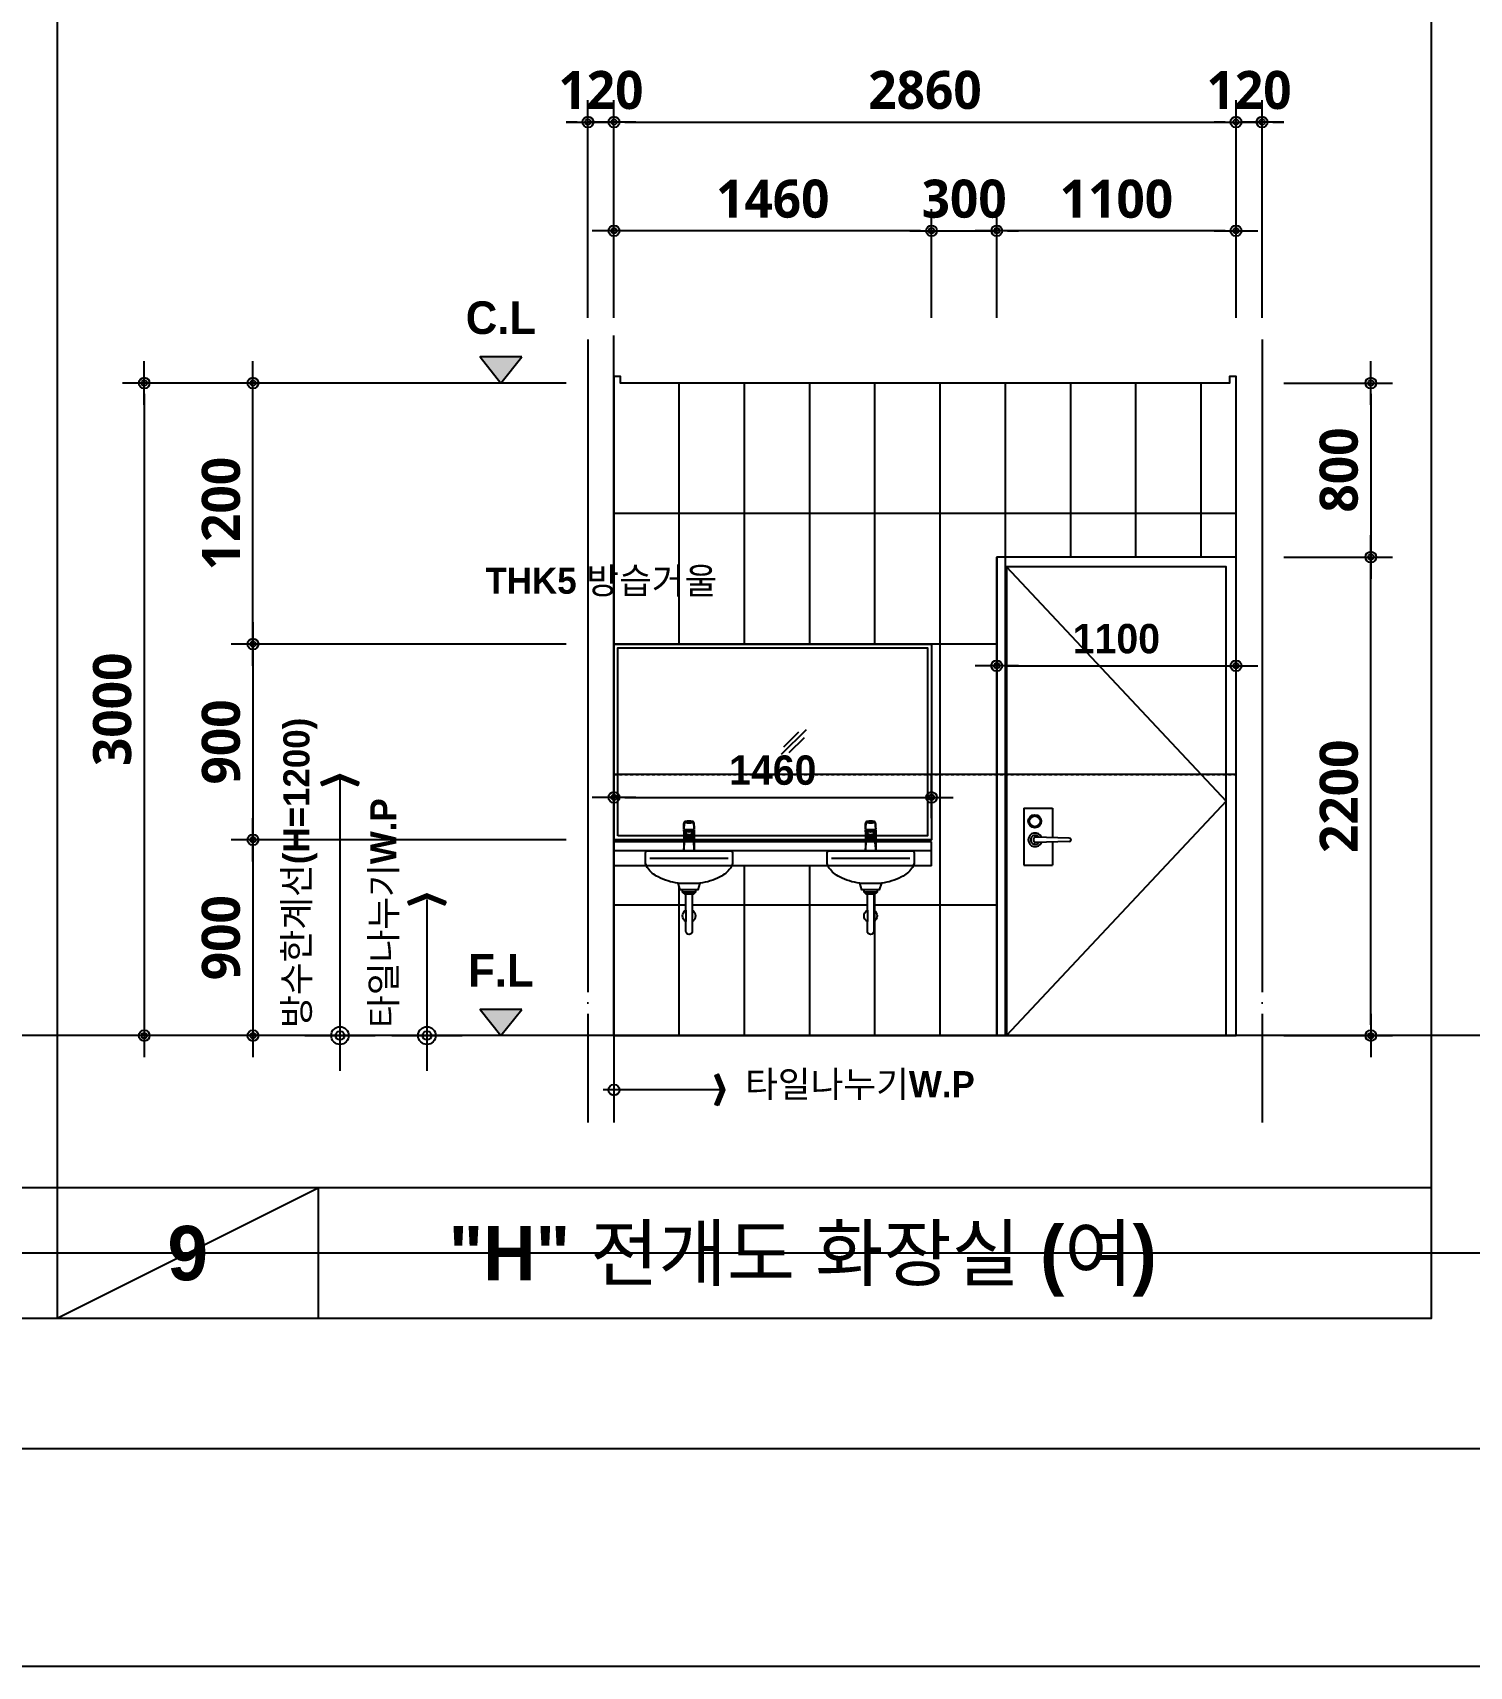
# Model space of a CAD drawing. Header units: millimetres. Extents: x 0 to 336000, y 0 to 30768.
# Drawn here: x 155468 to 162074, y 0 to 7511 of the extents above; entities that cross this region are included whole.
import ezdxf
from ezdxf.enums import TextEntityAlignment as Align

# ---------------------------------------------------------------- set-up
doc = ezdxf.new("R2010")
doc.units = ezdxf.units.MM
doc.header["$LTSCALE"] = 50
doc.linetypes.add('CEN', pattern=[62, 60, -1, 0, -1])
doc.linetypes.add('HID', pattern=[0.5, 0.25, -0.25])
doc.layers.get('Defpoints').update_dxf_attribs({"color": 153})
for name, color, linetype in [('A-ANNO-DIM', 4, 'Continuous'), ('A-ANNO-GRA1', 7, 'Continuous'), ('A-ANNO-LEAD', 4, 'Continuous'), ('A-ANNO-SYMB', 7, 'Continuous'), ('A-ANNO-TEXT1', 7, 'Continuous'), ('A-CEN', 1, 'CEN'), ('A-FLOR-TOIL-ELE1', 3, 'Continuous'), ('A-FLOR-TOIL-ELE2', 4, 'Continuous'), ('A-FLOR-TOIL-TILE', 8, 'Continuous'), ('A-ST-AXIS-DIM', 7, 'Continuous'), ('CEN', 1, 'Continuous'), ('DIM', 7, 'Continuous'), ('DOOR', 4, 'Continuous'), ('ELE2', 3, 'Continuous'), ('HAT', 5, 'Continuous'), ('HID', 7, 'HID'), ('TO', 4, 'Continuous'), ('WIN', 6, 'Continuous')]:
    doc.layers.add(name, color=color, linetype=linetype)
doc.layers.add('G(그리드1)', color=185, linetype='Continuous', plot=False)
doc.layers.add('G(그리드2)', color=235, linetype='Continuous', plot=False)
doc.styles.add('2020음성 1차', font='나눔고딕Bold.ttf')
doc.styles.add('SH_진천_나눔', font='')
doc.styles.get('SH_진천_나눔').set_extended_font_data('NanumGothic', bold=True)
doc.dimstyles.new('SHP 50', dxfattribs={"dimscale": 50, "dimtxt": 3.5, "dimasz": 1, "dimexe": 2, "dimexo": 2, "dimgap": 1, "dimtad": 1, "dimdec": 0, "dimzin": 0, "dimdsep": 46, "dimtxsty": 'SH_진천_나눔', "dimblk": 'DIMDOT', "dimcen": 0.09, "dimclrd": 256, "dimclre": 256, "dimclrt": 3, "dimadec": 0, "dimazin": 1, "dimtfac": 1, "dimtdec": 0, "dimtix": 1, "dimtmove": 2, "dimatfit": 0, "dimldrblk": 'DIMDOT', "dimfxl": 1, "dimtolj": 1, "dimtzin": 0, "dimlwd": -1, "dimlwe": -1, "dimarcsym": 0})
doc.dimstyles.new('SHP 50내부', dxfattribs={"dimscale": 50, "dimtxt": 2.7, "dimasz": 1, "dimexe": 2, "dimexo": 2, "dimgap": 1, "dimtad": 1, "dimdec": 0, "dimzin": 0, "dimdsep": 46, "dimtxsty": '2020음성 1차', "dimblk": 'DIMDOT', "dimcen": 0.09, "dimclrd": 256, "dimclre": 256, "dimclrt": 3, "dimadec": 0, "dimazin": 1, "dimtfac": 1, "dimtdec": 0, "dimtix": 1, "dimtmove": 2, "dimatfit": 0, "dimldrblk": 'DIMDOT', "dimfxl": 1, "dimtolj": 1, "dimtzin": 0, "dimlwd": -1, "dimlwe": -1, "dimarcsym": 0})

# ---------------------------------------------------------------- blocks, each defined once
blk = doc.blocks.new('DIMDOT')
at = {"color": 0}
blk.add_line((-2, 0), (2, 0), dxfattribs=at)
for radius in [0.5, 0.25]:
    blk.add_circle((0, 0), radius, dxfattribs=at)
blk = doc.blocks.new('*D21697')
at = {"layer": 'A-ST-AXIS-DIM'}
for p, q in [((158021.3, 6200), (158021.3, 7200)), ((158141.3, 6200), (158141.3, 7200)), ((157971.3, 7100), (157921.3, 7100)), ((158141.3, 7100), (158021.3, 7100)), ((158191.3, 7100), (158241.3, 7100))]:
    blk.add_line(p, q, dxfattribs=at)
at = {"layer": 'Defpoints', "color": 0}
for p in [(158021.3, 7100), (158021.3, 6100), (158141.3, 6100)]:
    blk.add_point(p, dxfattribs=at)
at = {"layer": 'A-ST-AXIS-DIM', "linetype": 'ByBlock', "xscale": 50, "yscale": 50, "zscale": 50}
blk.add_blockref('DIMDOT', (158021.3, 7100), dxfattribs=at)
at = {"layer": 'A-ST-AXIS-DIM', "linetype": 'ByBlock', "xscale": 50, "yscale": 50, "zscale": 50, "rotation": 180}
blk.add_blockref('DIMDOT', (158141.3, 7100), dxfattribs=at)
at = {"layer": 'A-ST-AXIS-DIM', "color": 3, "insert": (158081.3, 7246.2), "char_height": 175, "attachment_point": 5, "style": 'SH_진천_나눔'}
blk.add_mtext('\\A1;120', dxfattribs=at)
blk = doc.blocks.new('*D21698')
at = {"layer": 'A-ST-AXIS-DIM'}
for p, q in [((158141.3, 6200), (158141.3, 7200)), ((161001.3, 6200), (161001.3, 7200)), ((158191.3, 7100), (160951.3, 7100))]:
    blk.add_line(p, q, dxfattribs=at)
at = {"layer": 'Defpoints', "color": 0}
for p in [(161001.3, 7100), (158141.3, 6100), (161001.3, 6100)]:
    blk.add_point(p, dxfattribs=at)
at = {"layer": 'A-ST-AXIS-DIM', "linetype": 'ByBlock', "xscale": 50, "yscale": 50, "zscale": 50, "rotation": 180}
blk.add_blockref('DIMDOT', (158141.3, 7100), dxfattribs=at)
at = {"layer": 'A-ST-AXIS-DIM', "linetype": 'ByBlock', "xscale": 50, "yscale": 50, "zscale": 50}
blk.add_blockref('DIMDOT', (161001.3, 7100), dxfattribs=at)
at = {"layer": 'A-ST-AXIS-DIM', "color": 3, "insert": (159571.3, 7246.6), "char_height": 175, "attachment_point": 5, "style": 'SH_진천_나눔'}
blk.add_mtext('\\A1;2860', dxfattribs=at)
blk = doc.blocks.new('*D21699')
at = {"layer": 'A-ST-AXIS-DIM'}
for p, q in [((161001.3, 6200), (161001.3, 7200)), ((161121.3, 6200), (161121.3, 7200)), ((160951.3, 7100), (160901.3, 7100)), ((161001.3, 7100), (161121.3, 7100)), ((161171.3, 7100), (161221.3, 7100))]:
    blk.add_line(p, q, dxfattribs=at)
at = {"layer": 'Defpoints', "color": 0}
for p in [(161121.3, 7100), (161001.3, 6100), (161121.3, 6100)]:
    blk.add_point(p, dxfattribs=at)
at = {"layer": 'A-ST-AXIS-DIM', "linetype": 'ByBlock', "xscale": 50, "yscale": 50, "zscale": 50}
blk.add_blockref('DIMDOT', (161001.3, 7100), dxfattribs=at)
at = {"layer": 'A-ST-AXIS-DIM', "linetype": 'ByBlock', "xscale": 50, "yscale": 50, "zscale": 50, "rotation": 180}
blk.add_blockref('DIMDOT', (161121.3, 7100), dxfattribs=at)
at = {"layer": 'A-ST-AXIS-DIM', "color": 3, "insert": (161061.3, 7246.2), "char_height": 175, "attachment_point": 5, "style": 'SH_진천_나눔'}
blk.add_mtext('\\A1;120', dxfattribs=at)
blk = doc.blocks.new('*D21700')
at = {"layer": 'A-ST-AXIS-DIM'}
for p, q in [((157921.3, 5900), (155881.3, 5900)), ((155981.3, 5850), (155981.3, 2950)), ((157921.3, 2900), (155881.3, 2900))]:
    blk.add_line(p, q, dxfattribs=at)
at = {"layer": 'Defpoints', "color": 0}
for p in [(158021.3, 5900), (155981.3, 2900), (158021.3, 2900)]:
    blk.add_point(p, dxfattribs=at)
at = {"layer": 'A-ST-AXIS-DIM', "linetype": 'ByBlock', "xscale": 50, "yscale": 50, "zscale": 50}
for p, rotation in [((155981.3, 5900), 90), ((155981.3, 2900), 270)]:
    blk.add_blockref('DIMDOT', p, dxfattribs=dict(at, rotation=rotation))
at = {"layer": 'A-ST-AXIS-DIM', "color": 3, "insert": (155834.7, 4400), "char_height": 175, "attachment_point": 5, "rotation": 90, "style": 'SH_진천_나눔'}
blk.add_mtext('\\A1;3000', dxfattribs=at)
blk = doc.blocks.new('*D21701')
at = {"layer": 'A-ST-AXIS-DIM'}
for p, q in [((157921.3, 5900), (156381.3, 5900)), ((156481.3, 4750), (156481.3, 5850)), ((157921.3, 4700), (156381.3, 4700))]:
    blk.add_line(p, q, dxfattribs=at)
at = {"layer": 'Defpoints', "color": 0}
for p in [(156481.3, 5900), (158021.3, 5900), (158021.3, 4700)]:
    blk.add_point(p, dxfattribs=at)
at = {"layer": 'A-ST-AXIS-DIM', "linetype": 'ByBlock', "xscale": 50, "yscale": 50, "zscale": 50}
for p, rotation in [((156481.3, 5900), 90), ((156481.3, 4700), 270)]:
    blk.add_blockref('DIMDOT', p, dxfattribs=dict(at, rotation=rotation))
at = {"layer": 'A-ST-AXIS-DIM', "color": 3, "insert": (156335.1, 5300), "char_height": 175, "attachment_point": 5, "rotation": 90, "style": 'SH_진천_나눔'}
blk.add_mtext('\\A1;1200', dxfattribs=at)
blk = doc.blocks.new('*D21702')
at = {"layer": 'A-ST-AXIS-DIM'}
for p, q in [((157921.3, 3800), (156381.3, 3800)), ((156481.3, 3750), (156481.3, 2950)), ((157921.3, 2900), (156381.3, 2900))]:
    blk.add_line(p, q, dxfattribs=at)
at = {"layer": 'Defpoints', "color": 0}
for p in [(158021.3, 3800), (156481.3, 2900), (158021.3, 2900)]:
    blk.add_point(p, dxfattribs=at)
at = {"layer": 'A-ST-AXIS-DIM', "linetype": 'ByBlock', "xscale": 50, "yscale": 50, "zscale": 50}
for p, rotation in [((156481.3, 3800), 90), ((156481.3, 2900), 270)]:
    blk.add_blockref('DIMDOT', p, dxfattribs=dict(at, rotation=rotation))
at = {"layer": 'A-ST-AXIS-DIM', "color": 3, "insert": (156334.7, 3350), "char_height": 175, "attachment_point": 5, "rotation": 90, "style": 'SH_진천_나눔'}
blk.add_mtext('\\A1;900', dxfattribs=at)
blk = doc.blocks.new('*D21703')
at = {"layer": 'A-ST-AXIS-DIM'}
for p, q in [((161221.3, 5100), (161721.3, 5100)), ((161621.3, 2950), (161621.3, 5050)), ((161221.3, 2900), (161721.3, 2900))]:
    blk.add_line(p, q, dxfattribs=at)
at = {"layer": 'Defpoints', "color": 0}
for p in [(161121.3, 5100), (161621.3, 5100), (161121.3, 2900)]:
    blk.add_point(p, dxfattribs=at)
at = {"layer": 'A-ST-AXIS-DIM', "linetype": 'ByBlock', "xscale": 50, "yscale": 50, "zscale": 50}
for p, rotation in [((161621.3, 5100), 90), ((161621.3, 2900), 270)]:
    blk.add_blockref('DIMDOT', p, dxfattribs=dict(at, rotation=rotation))
at = {"layer": 'A-ST-AXIS-DIM', "color": 3, "insert": (161475.1, 4000), "char_height": 175, "attachment_point": 5, "rotation": 90, "style": 'SH_진천_나눔'}
blk.add_mtext('\\A1;2200', dxfattribs=at)
blk = doc.blocks.new('*D21704')
at = {"layer": 'A-ST-AXIS-DIM'}
for p, q in [((161221.3, 5900), (161721.3, 5900)), ((161621.3, 5850), (161621.3, 5150)), ((161221.3, 5100), (161721.3, 5100))]:
    blk.add_line(p, q, dxfattribs=at)
at = {"layer": 'Defpoints', "color": 0}
for p in [(161121.3, 5900), (161121.3, 5100), (161621.3, 5100)]:
    blk.add_point(p, dxfattribs=at)
at = {"layer": 'A-ST-AXIS-DIM', "linetype": 'ByBlock', "xscale": 50, "yscale": 50, "zscale": 50}
for p, rotation in [((161621.3, 5900), 90), ((161621.3, 5100), 270)]:
    blk.add_blockref('DIMDOT', p, dxfattribs=dict(at, rotation=rotation))
at = {"layer": 'A-ST-AXIS-DIM', "color": 3, "insert": (161474.7, 5500), "char_height": 175, "attachment_point": 5, "rotation": 90, "style": 'SH_진천_나눔'}
blk.add_mtext('\\A1;800', dxfattribs=at)
blk = doc.blocks.new('*D21705')
at = {"layer": 'A-ST-AXIS-DIM'}
for p, q in [((158141.3, 6200), (158141.3, 6700)), ((159601.3, 6200), (159601.3, 6700)), ((159551.3, 6600), (158191.3, 6600))]:
    blk.add_line(p, q, dxfattribs=at)
at = {"layer": 'Defpoints', "color": 0}
for p in [(158141.3, 6600), (158141.3, 6100), (159601.3, 6100)]:
    blk.add_point(p, dxfattribs=at)
at = {"layer": 'A-ST-AXIS-DIM', "linetype": 'ByBlock', "xscale": 50, "yscale": 50, "zscale": 50, "rotation": 180}
blk.add_blockref('DIMDOT', (158141.3, 6600), dxfattribs=at)
at = {"layer": 'A-ST-AXIS-DIM', "linetype": 'ByBlock', "xscale": 50, "yscale": 50, "zscale": 50}
blk.add_blockref('DIMDOT', (159601.3, 6600), dxfattribs=at)
at = {"layer": 'A-ST-AXIS-DIM', "color": 3, "insert": (158871.3, 6746.6), "char_height": 175, "attachment_point": 5, "style": 'SH_진천_나눔'}
blk.add_mtext('\\A1;1460', dxfattribs=at)
blk = doc.blocks.new('ARROWX')
blk.add_lwpolyline([(-0.2, -0.5), (-0.293, -0.463), (-0.108, 0), (-0.293, 0.463), (-0.2, 0.5), (0, 0)], close=True)
for points in [[(-0.2, 0.5), (-0.293, 0.463), (0, 0), (-0.108, 0)], [(0, 0), (-0.108, 0), (-0.2, -0.5), (-0.293, -0.463)]]:
    blk.add_solid(points)
blk = doc.blocks.new('Z_DOT')
at = {"layer": 'DIM', "color": 0}
for p, q in [((0, -3), (0, 3)), ((-3, 0), (3, 0))]:
    blk.add_line(p, q, dxfattribs=at)
for radius in [0.75, 0.375]:
    blk.add_circle((0, 0), radius, dxfattribs=at)
blk = doc.blocks.new('*D21706')
at = {"layer": 'A-ST-AXIS-DIM'}
for p, q in [((159601.3, 6200), (159601.3, 6700)), ((159901.4, 6200), (159901.4, 6700)), ((159551.3, 6600), (159501.3, 6600)), ((159601.3, 6600), (159901.4, 6600)), ((159951.4, 6600), (160001.4, 6600))]:
    blk.add_line(p, q, dxfattribs=at)
at = {"layer": 'Defpoints', "color": 0}
for p in [(159901.4, 6600), (159601.3, 6100), (159901.4, 6100)]:
    blk.add_point(p, dxfattribs=at)
at = {"layer": 'A-ST-AXIS-DIM', "linetype": 'ByBlock', "xscale": 50, "yscale": 50, "zscale": 50}
blk.add_blockref('DIMDOT', (159601.3, 6600), dxfattribs=at)
at = {"layer": 'A-ST-AXIS-DIM', "linetype": 'ByBlock', "xscale": 50, "yscale": 50, "zscale": 50, "rotation": 180}
blk.add_blockref('DIMDOT', (159901.4, 6600), dxfattribs=at)
at = {"layer": 'A-ST-AXIS-DIM', "color": 3, "insert": (159751.4, 6746.6), "char_height": 175, "attachment_point": 5, "style": 'SH_진천_나눔'}
blk.add_mtext('\\A1;300', dxfattribs=at)
blk = doc.blocks.new('*D21707')
at = {"layer": 'A-ST-AXIS-DIM'}
for p, q in [((159901.4, 6200), (159901.4, 6700)), ((161001.3, 6200), (161001.3, 6700)), ((160951.3, 6600), (159951.4, 6600))]:
    blk.add_line(p, q, dxfattribs=at)
at = {"layer": 'Defpoints', "color": 0}
for p in [(159901.4, 6600), (159901.4, 6100), (161001.3, 6100)]:
    blk.add_point(p, dxfattribs=at)
at = {"layer": 'A-ST-AXIS-DIM', "linetype": 'ByBlock', "xscale": 50, "yscale": 50, "zscale": 50, "rotation": 180}
blk.add_blockref('DIMDOT', (159901.4, 6600), dxfattribs=at)
at = {"layer": 'A-ST-AXIS-DIM', "linetype": 'ByBlock', "xscale": 50, "yscale": 50, "zscale": 50}
blk.add_blockref('DIMDOT', (161001.3, 6600), dxfattribs=at)
at = {"layer": 'A-ST-AXIS-DIM', "color": 3, "insert": (160451.4, 6746), "char_height": 175, "attachment_point": 5, "style": 'SH_진천_나눔'}
blk.add_mtext('\\A1;1100', dxfattribs=at)
blk = doc.blocks.new('레버형 수도꼭지')
at = {"layer": 'TO'}
h = blk.add_hatch(dxfattribs=at)
h.set_pattern_fill('ANSI37', color=256, scale=10, style=0)
h.set_pattern_definition([(45, (123210.5049, 58331.802), (-0.8838834765, 0.8838834765), []), (135, (123210.5049, 58331.802), (-0.8838834765, -0.8838834765), [])])
edge = h.paths.add_edge_path()
edge.add_ellipse((-228341, -110348), major_axis=(14.3, 0), ratio=0.258819, start_angle=22.7288, end_angle=90, ccw=False)
edge.add_ellipse((-228341, -110345), major_axis=(14.3, 0), ratio=0.258819, start_angle=270, end_angle=337.2712, ccw=False)
edge.add_line((-228341, -110349), (-228341, -110344))
edge = h.paths.add_edge_path()
edge.add_ellipse((-228341, -110348), major_axis=(14.3, 0), ratio=0.258819, start_angle=90, end_angle=157.2712, ccw=False)
edge.add_line((-228341, -110344), (-228341, -110349))
edge.add_ellipse((-228341, -110345), major_axis=(14.3, 0), ratio=0.258819, start_angle=202.7288, end_angle=270, ccw=False)
for p, q in [((-228374, -110300), (-228375, -110435)), ((-228374, -110297), (-228374, -110260)), ((-228374, -110297), (-228307, -110297)), ((-228374, -110300), (-228307, -110300)), ((-228307, -110297), (-228307, -110260)), ((-228307, -110300), (-228307, -110435)), ((-228361, -110310), (-228361, -110312)), ((-228358, -110336), (-228358, -110344)), ((-228357, -110348), (-228358, -110345)), ((-228325, -110348), (-228324, -110345)), ((-228324, -110336), (-228324, -110344)), ((-228320, -110312), (-228320, -110310)), ((-228375, -110435), (-228307, -110435))]:
    blk.add_line(p, q, dxfattribs=at)
for centre, radius, start, end in [((-228350, -110260), 24.5, 157.7871, 180), ((-228362, -110255), 11.4, 104.5511, 157.7871), ((-228233, -110338), 143, 163.5148, 164.4695), ((-228341, -110337), 95.7, 75.4489, 104.5511), ((-228320, -110255), 11.4, 22.2129, 75.4489), ((-228449, -110338), 143, 15.5305, 16.4852), ((-228332, -110260), 24.5, 0, 22.2129)]:
    blk.add_arc(centre, radius, start, end, dxfattribs=at)
at = {"layer": 'TO', "extrusion": (0, 0, -1)}
for centre, major_axis, ratio, start_param, end_param in [((-228361, -110310), (-0.625, 0.345), 0.985024, -0.521073, 0.03416), ((-228342, -110311), (19.7, 0), 0.087155, 1.571005, 3.055326), ((-228342, -110313), (-18.8, 5.9), 0.963674, 4.591114, 5.956008), ((-228341, -110344), (17.1, 0), 0.258819, 3.034181, 6.390597), ((-228341, -110336), (17.1, 0), 0.258819, 3.141593, 6.283185), ((-228341, -110348), (-15.7, 0), 0.258819, 3.141593, 9.424778), ((-228341, -110348), (-14.3, 0), 0.258819, 3.141593, 9.424778), ((-228341, -110345), (-14.3, 0), 0.258819, 3.538286, 5.886492), ((-228340, -110311), (-19.7, 0), 0.087155, 3.227859, 4.712181), ((-228340, -110313), (18.8, 5.9), 0.963674, 0.327177, 1.692071), ((-228321, -110310), (0.625, 0.345), 0.985024, -0.020425, 0.521078)]:
    blk.add_ellipse(centre, major_axis=major_axis, ratio=ratio, start_param=start_param, end_param=end_param, dxfattribs=at)
at = {"layer": 'TO'}
for points, knots in [([(-228374, -110263), (-228375, -110262), (-228374, -110261), (-228374, -110259), (-228374, -110258), (-228374, -110255), (-228373, -110253), (-228371, -110249), (-228369, -110247), (-228363, -110246), (-228361, -110246), (-228356, -110246), (-228354, -110246), (-228350, -110247), (-228348, -110247), (-228345, -110247), (-228343, -110247), (-228341, -110247)], [0, 0, 0, 0, 0.055247, 0.055247, 0.141133, 0.141133, 0.312907, 0.312907, 0.656453, 0.656453, 0.828227, 0.828227, 0.914113, 0.914113, 0.957057, 0.957057, 1, 1, 1, 1]), ([(-228341, -110250), (-228343, -110250), (-228344, -110250), (-228347, -110250), (-228348, -110250), (-228352, -110250), (-228354, -110249), (-228358, -110249), (-228361, -110248), (-228366, -110248), (-228369, -110248), (-228371, -110253), (-228372, -110255), (-228373, -110261), (-228373, -110265), (-228374, -110273), (-228374, -110278), (-228374, -110286), (-228374, -110289), (-228374, -110292), (-228374, -110294), (-228374, -110296), (-228374, -110297), (-228374, -110297)], [0, 0, 0, 0, 0.03125, 0.03125, 0.0625, 0.0625, 0.125, 0.125, 0.25, 0.25, 0.5, 0.5, 0.625, 0.625, 0.75, 0.75, 0.875, 0.875, 0.9375, 0.9375, 0.96875, 0.96875, 1, 1, 1, 1]), ([(-228374, -110297), (-228374, -110297), (-228374, -110296), (-228374, -110294), (-228374, -110293), (-228374, -110289), (-228374, -110287), (-228374, -110279), (-228374, -110275), (-228373, -110266), (-228372, -110263), (-228371, -110257), (-228371, -110255), (-228369, -110252), (-228368, -110251), (-228365, -110250), (-228363, -110250), (-228360, -110250), (-228358, -110251), (-228353, -110251), (-228351, -110252), (-228348, -110252), (-228347, -110252), (-228344, -110252), (-228343, -110252), (-228341, -110252)], [0, 0, 0, 0, 0.03125, 0.03125, 0.0625, 0.0625, 0.125, 0.125, 0.25, 0.25, 0.375, 0.375, 0.5, 0.5, 0.625, 0.625, 0.75, 0.75, 0.875, 0.875, 0.9375, 0.9375, 0.96875, 0.96875, 1, 1, 1, 1]), ([(-228374, -110300), (-228374, -110302), (-228374, -110303), (-228374, -110307), (-228374, -110308), (-228373, -110313), (-228373, -110315), (-228373, -110320), (-228372, -110323), (-228372, -110326), (-228372, -110328), (-228371, -110330), (-228371, -110331), (-228370, -110331), (-228370, -110330), (-228369, -110328), (-228369, -110326), (-228366, -110319), (-228364, -110314), (-228361, -110310)], [0, 0, 0, 0, 0.03125, 0.03125, 0.0625, 0.0625, 0.125, 0.125, 0.1875, 0.1875, 0.25, 0.25, 0.3125, 0.3125, 0.375, 0.375, 0.5, 0.5, 1, 1, 1, 1]), ([(-228370, -110329), (-228370, -110330), (-228370, -110330), (-228370, -110330), (-228370, -110330), (-228371, -110330), (-228371, -110330), (-228372, -110327), (-228372, -110323), (-228373, -110315), (-228373, -110313), (-228374, -110308), (-228374, -110307), (-228374, -110303), (-228374, -110302), (-228374, -110300)], [0, 0, 0, 0, 0.054942, 0.054942, 0.140857, 0.140857, 0.312685, 0.312685, 0.656343, 0.656343, 0.828171, 0.828171, 0.914086, 0.914086, 1, 1, 1, 1]), ([(-228341, -110245), (-228343, -110245), (-228345, -110245), (-228348, -110245), (-228349, -110245), (-228353, -110244), (-228355, -110244), (-228358, -110244), (-228359, -110244), (-228362, -110244), (-228363, -110244), (-228364, -110244), (-228365, -110244), (-228366, -110245)], [0, 0, 0, 0, 0.10427, 0.10427, 0.20854, 0.20854, 0.417079, 0.417079, 0.625619, 0.625619, 0.834159, 0.834159, 1, 1, 1, 1]), ([(-228316, -110245), (-228317, -110244), (-228317, -110244), (-228320, -110244), (-228322, -110244), (-228327, -110244), (-228329, -110244), (-228332, -110245), (-228334, -110245), (-228337, -110245), (-228339, -110245), (-228341, -110245)], [0, 0, 0, 0, 0.176828, 0.176828, 0.588414, 0.588414, 0.794207, 0.794207, 0.897103, 0.897103, 1, 1, 1, 1]), ([(-228307, -110263), (-228307, -110262), (-228307, -110261), (-228307, -110259), (-228308, -110258), (-228308, -110255), (-228309, -110253), (-228311, -110249), (-228313, -110247), (-228319, -110246), (-228321, -110246), (-228326, -110246), (-228328, -110246), (-228332, -110247), (-228333, -110247), (-228337, -110247), (-228339, -110247), (-228341, -110247)], [0, 0, 0, 0, 0.055247, 0.055247, 0.141133, 0.141133, 0.312907, 0.312907, 0.656453, 0.656453, 0.828227, 0.828227, 0.914113, 0.914113, 0.957057, 0.957057, 1, 1, 1, 1]), ([(-228307, -110297), (-228307, -110297), (-228307, -110296), (-228307, -110294), (-228307, -110292), (-228307, -110289), (-228307, -110286), (-228308, -110278), (-228308, -110274), (-228308, -110265), (-228309, -110261), (-228310, -110255), (-228310, -110253), (-228312, -110250), (-228313, -110249), (-228316, -110248), (-228317, -110248), (-228321, -110248), (-228323, -110249), (-228328, -110249), (-228330, -110250), (-228333, -110250), (-228335, -110250), (-228337, -110250), (-228339, -110250), (-228341, -110250)], [0, 0, 0, 0, 0.029977, 0.029977, 0.061268, 0.061268, 0.12385, 0.12385, 0.249014, 0.249014, 0.374179, 0.374179, 0.499343, 0.499343, 0.624507, 0.624507, 0.749671, 0.749671, 0.874836, 0.874836, 0.937418, 0.937418, 0.968709, 0.968709, 1, 1, 1, 1]), ([(-228341, -110252), (-228339, -110252), (-228338, -110252), (-228335, -110252), (-228334, -110252), (-228330, -110252), (-228329, -110251), (-228324, -110251), (-228322, -110250), (-228316, -110250), (-228314, -110250), (-228311, -110255), (-228310, -110257), (-228309, -110263), (-228309, -110266), (-228308, -110275), (-228308, -110279), (-228308, -110287), (-228307, -110289), (-228307, -110293), (-228307, -110294), (-228307, -110296), (-228307, -110297), (-228307, -110297)], [0, 0, 0, 0, 0.03125, 0.03125, 0.0625, 0.0625, 0.125, 0.125, 0.25, 0.25, 0.5, 0.5, 0.625, 0.625, 0.75, 0.75, 0.875, 0.875, 0.9375, 0.9375, 0.96875, 0.96875, 1, 1, 1, 1]), ([(-228320, -110310), (-228318, -110314), (-228316, -110319), (-228313, -110326), (-228313, -110328), (-228312, -110330), (-228312, -110331), (-228311, -110331), (-228311, -110330), (-228310, -110327), (-228309, -110323), (-228309, -110315), (-228308, -110313), (-228308, -110308), (-228308, -110307), (-228308, -110303), (-228308, -110302), (-228308, -110300)], [0, 0, 0, 0, 0.5, 0.5, 0.625, 0.625, 0.6875, 0.6875, 0.75, 0.75, 0.875, 0.875, 0.9375, 0.9375, 0.96875, 0.96875, 1, 1, 1, 1]), ([(-228308, -110300), (-228308, -110302), (-228308, -110303), (-228308, -110306), (-228308, -110308), (-228308, -110312), (-228309, -110315), (-228309, -110323), (-228310, -110327), (-228311, -110330), (-228311, -110330), (-228312, -110331), (-228312, -110330), (-228312, -110330)], [0, 0, 0, 0, 0.086304, 0.086304, 0.172607, 0.172607, 0.345214, 0.345214, 0.690429, 0.690429, 0.863036, 0.863036, 1, 1, 1, 1]), ([(-228361, -110313), (-228363, -110318), (-228364, -110322), (-228366, -110328), (-228367, -110329), (-228367, -110331), (-228368, -110332), (-228369, -110336), (-228370, -110339), (-228371, -110348), (-228371, -110354), (-228373, -110367), (-228373, -110374), (-228374, -110390), (-228374, -110398), (-228374, -110412), (-228374, -110417), (-228375, -110423), (-228375, -110426), (-228375, -110430), (-228375, -110433), (-228375, -110435)], [0, 0, 0, 0, 0.25, 0.25, 0.3125, 0.3125, 0.375, 0.375, 0.5, 0.5, 0.625, 0.625, 0.75, 0.75, 0.875, 0.875, 0.9375, 0.9375, 0.96875, 0.96875, 1, 1, 1, 1]), ([(-228374, -110435), (-228374, -110433), (-228374, -110431), (-228374, -110428), (-228374, -110426), (-228373, -110421), (-228373, -110418), (-228372, -110407), (-228372, -110401), (-228370, -110389), (-228369, -110383), (-228367, -110373), (-228365, -110368), (-228363, -110360), (-228361, -110357), (-228358, -110352), (-228357, -110350), (-228356, -110349)], [0, 0, 0, 0, 0.0404138, 0.0404138, 0.0808277, 0.0808277, 0.1616554, 0.1616554, 0.3233107, 0.3233107, 0.4849661, 0.4849661, 0.6466214, 0.6466214, 0.8082768, 0.8082768, 0.9542949, 0.9542949, 0.9542949, 0.9542949]), ([(-228370, -110330), (-228370, -110330), (-228370, -110330), (-228370, -110330), (-228370, -110329), (-228369, -110329), (-228369, -110328), (-228369, -110327), (-228368, -110325), (-228367, -110323), (-228367, -110321), (-228366, -110319), (-228365, -110316), (-228363, -110314), (-228362, -110312), (-228362, -110310), (-228361, -110310)], [0, 0, 0, 0, 0.008544, 0.024611, 0.042457, 0.061431, 0.092477, 0.143193, 0.194133, 0.291303, 0.393966, 0.504737, 0.622577, 0.748222, 0.885676, 1, 1, 1, 1]), ([(-228361, -110310), (-228361, -110309), (-228359, -110308), (-228352, -110306), (-228347, -110305), (-228342, -110305)], [0, 0, 0, 0, 0.5, 0.5, 1, 1, 1, 1]), ([(-228361, -110310), (-228361, -110310), (-228361, -110309), (-228361, -110309), (-228360, -110309), (-228360, -110308), (-228360, -110308), (-228360, -110308)], [0, 0, 0, 0, 0.059607, 0.291171, 0.606391, 0.932673, 1, 1, 1, 1]), ([(-228361, -110312), (-228361, -110312), (-228361, -110312), (-228361, -110312), (-228361, -110312), (-228361, -110312), (-228361, -110312), (-228361, -110313), (-228361, -110313), (-228361, -110313), (-228361, -110313), (-228361, -110313), (-228361, -110313)], [0, 0, 0, 0, 0.175016, 0.175016, 0.175016, 0.450335, 0.450335, 0.450335, 0.724932, 0.724932, 0.724932, 1, 1, 1, 1]), ([(-228342, -110304), (-228347, -110304), (-228351, -110305), (-228357, -110307), (-228358, -110307), (-228359, -110308)], [0, 0, 0, 0, 0.632436, 0.632436, 1, 1, 1, 1]), ([(-228322, -110308), (-228323, -110307), (-228325, -110307), (-228330, -110305), (-228335, -110304), (-228340, -110304)], [0, 0, 0, 0, 0.361277, 0.361277, 1, 1, 1, 1]), ([(-228340, -110305), (-228335, -110305), (-228330, -110306), (-228323, -110308), (-228321, -110309), (-228320, -110310)], [0, 0, 0, 0, 0.5, 0.5, 1, 1, 1, 1]), ([(-228326, -110349), (-228325, -110350), (-228323, -110352), (-228321, -110357), (-228319, -110360), (-228317, -110368), (-228315, -110373), (-228313, -110383), (-228312, -110388), (-228310, -110401), (-228310, -110407), (-228309, -110418), (-228308, -110421), (-228308, -110426), (-228308, -110428), (-228308, -110431), (-228308, -110433), (-228307, -110435)], [0.047962, 0.047962, 0.047962, 0.047962, 0.1919518, 0.1919518, 0.3535615, 0.3535615, 0.5151711, 0.5151711, 0.6767807, 0.6767807, 0.8383904, 0.8383904, 0.9191952, 0.9191952, 0.9595976, 0.9595976, 1, 1, 1, 1]), ([(-228322, -110308), (-228322, -110308), (-228322, -110308), (-228321, -110309), (-228321, -110309), (-228321, -110309), (-228321, -110310), (-228321, -110310)], [0, 0, 0, 0, 0.069955, 0.366618, 0.668091, 0.949781, 1, 1, 1, 1]), ([(-228321, -110310), (-228320, -110310), (-228320, -110311), (-228319, -110313), (-228317, -110316), (-228316, -110318), (-228315, -110321), (-228314, -110323), (-228313, -110325), (-228313, -110327), (-228312, -110329), (-228312, -110330), (-228312, -110330), (-228312, -110330), (-228312, -110330), (-228312, -110330)], [0, 0, 0, 0, 0.080269, 0.228603, 0.371615, 0.492812, 0.604279, 0.709069, 0.806733, 0.896616, 0.944459, 0.967209, 0.984736, 0.999101, 1, 1, 1, 1]), ([(-228320, -110313), (-228320, -110313), (-228320, -110313), (-228320, -110313), (-228320, -110313), (-228320, -110313), (-228320, -110312), (-228320, -110312), (-228320, -110312), (-228320, -110312), (-228320, -110312), (-228320, -110312), (-228320, -110312)], [0, 0, 0, 0, 0.275354, 0.275354, 0.275354, 0.550753, 0.550753, 0.550753, 0.825533, 0.825533, 0.825533, 1, 1, 1, 1]), ([(-228307, -110435), (-228307, -110433), (-228307, -110430), (-228307, -110426), (-228307, -110424), (-228307, -110417), (-228307, -110412), (-228308, -110399), (-228308, -110390), (-228309, -110375), (-228309, -110368), (-228310, -110355), (-228311, -110349), (-228312, -110340), (-228313, -110336), (-228314, -110332), (-228314, -110331), (-228315, -110329), (-228315, -110328), (-228317, -110322), (-228319, -110318), (-228320, -110313)], [0, 0, 0, 0, 0.03125, 0.03125, 0.0625, 0.0625, 0.125, 0.125, 0.25, 0.25, 0.375, 0.375, 0.5, 0.5, 0.625, 0.625, 0.6875, 0.6875, 0.75, 0.75, 1, 1, 1, 1])]:
    blk.add_open_spline(points, degree=3, knots=knots, dxfattribs=at)
for points, degree in [([(-228340, -110304), (-228341, -110304), (-228341, -110304), (-228342, -110304)], 3), ([(-228342, -110305), (-228341, -110305), (-228341, -110305), (-228340, -110305)], 3), ([(-228340, -110313), (-228341, -110313), (-228341, -110313), (-228342, -110313)], 3), ([(-228312, -110330), (-228312, -110330)], 1), ([(-228375, -110435), (-228375, -110421)], 1), ([(-228307, -110421), (-228307, -110435)], 1)]:
    blk.add_open_spline(points, degree=degree, dxfattribs=at)
blk = doc.blocks.new('*D21708')
at = {"layer": 'A-ANNO-DIM'}
for p, q in [((159601.3, 3900), (159601.3, 4095)), ((158141.3, 4000), (158141.3, 3895)), ((158191.3, 3995), (159551.3, 3995))]:
    blk.add_line(p, q, dxfattribs=at)
at = {"layer": 'Defpoints', "color": 0}
for p in [(158141.3, 4100), (159601.3, 3995), (159601.3, 3800)]:
    blk.add_point(p, dxfattribs=at)
at = {"layer": 'A-ANNO-DIM', "linetype": 'ByBlock', "xscale": 50, "yscale": 50, "zscale": 50, "rotation": 180}
blk.add_blockref('DIMDOT', (158141.3, 3995), dxfattribs=at)
at = {"layer": 'A-ANNO-DIM', "linetype": 'ByBlock', "xscale": 50, "yscale": 50, "zscale": 50}
blk.add_blockref('DIMDOT', (159601.3, 3995), dxfattribs=at)
at = {"layer": 'A-ANNO-DIM', "color": 3, "insert": (158871.3, 4119.5), "char_height": 135, "attachment_point": 5, "style": '2020음성 1차'}
blk.add_mtext('\\A1;1460', dxfattribs=at)
blk = doc.blocks.new('*D21709')
at = {"layer": 'A-ANNO-DIM'}
for p, q in [((159901.3, 4500), (159901.3, 4700)), ((161001.3, 4500), (161001.3, 4700)), ((159951.3, 4600), (160951.3, 4600))]:
    blk.add_line(p, q, dxfattribs=at)
at = {"layer": 'Defpoints', "color": 0}
for p in [(161001.3, 4600), (159901.3, 4400), (161001.3, 4400)]:
    blk.add_point(p, dxfattribs=at)
at = {"layer": 'A-ANNO-DIM', "linetype": 'ByBlock', "xscale": 50, "yscale": 50, "zscale": 50, "rotation": 180}
blk.add_blockref('DIMDOT', (159901.3, 4600), dxfattribs=at)
at = {"layer": 'A-ANNO-DIM', "linetype": 'ByBlock', "xscale": 50, "yscale": 50, "zscale": 50}
blk.add_blockref('DIMDOT', (161001.3, 4600), dxfattribs=at)
at = {"layer": 'A-ANNO-DIM', "color": 3, "insert": (160451.3, 4724), "char_height": 135, "attachment_point": 5, "style": '2020음성 1차'}
blk.add_mtext('\\A1;1100', dxfattribs=at)
blk = doc.blocks.new('_CIDOTB')
at = {"color": 0, "linetype": 'ByBlock'}
blk.add_line((2, 0), (-1, 0), dxfattribs=at)
blk.add_circle((0, 0), 0.5, dxfattribs=at)
blk = doc.blocks.new('*D21710')
at = {"layer": 'A-ST-AXIS-DIM'}
for p, q in [((157921.3, 4700), (156381.3, 4700)), ((156481.3, 4650), (156481.3, 3850)), ((157921.3, 3800), (156381.3, 3800))]:
    blk.add_line(p, q, dxfattribs=at)
at = {"layer": 'Defpoints', "color": 0}
for p in [(158021.3, 4700), (156481.3, 3800), (158021.3, 3800)]:
    blk.add_point(p, dxfattribs=at)
at = {"layer": 'A-ST-AXIS-DIM', "linetype": 'ByBlock', "xscale": 50, "yscale": 50, "zscale": 50}
for p, rotation in [((156481.3, 4700), 90), ((156481.3, 3800), 270)]:
    blk.add_blockref('DIMDOT', p, dxfattribs=dict(at, rotation=rotation))
at = {"layer": 'A-ST-AXIS-DIM', "color": 3, "insert": (156334.7, 4250), "char_height": 175, "attachment_point": 5, "rotation": 90, "style": 'SH_진천_나눔'}
blk.add_mtext('\\A1;900', dxfattribs=at)

msp = doc.modelspace()

# ---------------------------------------------------------------- hatches: boundary and pattern name
at = {"layer": 'A-ANNO-SYMB', "transparency": 33554687}
h = msp.add_hatch(color=256, dxfattribs=at)
h.dxf.hatch_style = 1
h.paths.add_polyline_path([(157716.8, 6020.5), (157525.8, 6020.5), (157621.3, 5900)])
h = msp.add_hatch(color=256, dxfattribs=at)
h.dxf.hatch_style = 1
h.paths.add_polyline_path([(157716.8, 3020.5), (157525.8, 3020.5), (157621.3, 2900)])

# ---------------------------------------------------------------- linework, layer by layer
at = {"layer": 'A-ANNO-GRA1'}
for p, q in [((155581.3, 7975), (155581.3, 1600)), ((161900, 2200), (127625.2, 2200)), ((156781.3, 2200), (156781.3, 1600))]:
    msp.add_line(p, q, dxfattribs=at)
msp.add_lwpolyline([(127625.2, 27100), (127625.2, 1600), (161900, 1600), (161900, 27100)], close=True, dxfattribs=at)
at = {"layer": 'A-ANNO-LEAD'}
msp.add_lwpolyline([(159271.4, 4559.3, 0, 40, 0), (159204.6, 4658.9, 0, 0, 0), (158982.6, 4989.9, 0, 0, 0), (158732.6, 4989.9, 0, 0, 0)], format="xyseb", dxfattribs=at)
at = {"layer": 'A-ANNO-SYMB'}
for p, q in [((156881.3, 4081.4), (156881.3, 3001.4)), ((157281.3, 3525.4), (157281.3, 3062)), ((158627.4, 2650), (158241.3, 2650))]:
    msp.add_line(p, q, dxfattribs=at)
at = {"layer": 'A-ANNO-SYMB', "transparency": 33554687}
for points in [[(157716.8, 6020.5), (157525.8, 6020.5), (157621.3, 5900)], [(157716.8, 3020.5), (157525.8, 3020.5), (157621.3, 2900)]]:
    msp.add_lwpolyline(points, close=True, dxfattribs=at)
at = {"layer": 'A-CEN'}
for p, q in [((158021.3, 6100), (158021.3, 2500)), ((161121.3, 6100), (161121.3, 2500))]:
    msp.add_line(p, q, dxfattribs=at)
at = {"layer": 'A-FLOR-TOIL-ELE1'}
msp.add_lwpolyline([(159901.3, 2900), (161001.3, 2900), (161001.3, 5100), (159901.3, 5100)], close=True, dxfattribs=at)
at = {"layer": 'A-FLOR-TOIL-ELE2'}
for p, q in [((160026.4, 3945.8), (160026.4, 3684)), ((160026.4, 3945.8), (160157.4, 3945.8)), ((160157.4, 3945.8), (160157.4, 3810.2)), ((160234.8, 3807.9), (160077.7, 3812.6)), ((160234.8, 3792.1), (160077.7, 3787.4)), ((160157.4, 3789.8), (160157.4, 3684)), ((160026.4, 3684), (160157.4, 3684))]:
    msp.add_line(p, q, dxfattribs=at)
msp.add_lwpolyline([(161001.3, 2900), (160956.3, 2900), (160956.3, 5055), (159946.4, 5055), (159946.3, 2900)], dxfattribs=at)
for radius in [29.9, 24.7]:
    msp.add_circle((160076.2, 3885.1), radius, dxfattribs=at)
for centre, radius, start, end in [((160077.7, 3800), 31.4, 21.84858, 338.15142), ((160077.7, 3800), 20.4, 36.2414, 323.7586), ((160083.9, 3800), 14, 115.98923, 244.01077), ((160234.8, 3800), 7.85, 270, 90)]:
    msp.add_arc(centre, radius, start, end, dxfattribs=at)
at = {"layer": 'A-FLOR-TOIL-TILE'}
for p, q in [((158141.3, 2900), (158141.3, 6117.9)), ((158441.3, 4700), (158441.3, 5900)), ((158741.3, 4700), (158741.3, 5900)), ((159041.3, 4700), (159041.3, 5900)), ((159341.3, 4700), (159341.3, 5900)), ((159641.3, 2900), (159641.3, 5900)), ((159941.3, 2900), (159941.3, 5900)), ((160241.3, 5100), (160241.3, 5900)), ((160541.3, 5100), (160541.3, 5900)), ((160841.3, 5100), (160841.3, 5900)), ((161001.3, 5300), (158141.3, 5300)), ((159901.3, 4700), (158141.3, 4700)), ((161001.3, 4100), (158141.3, 4100)), ((158741.3, 2900), (158741.3, 3680)), ((159041.3, 2900), (159041.3, 3680)), ((158441.3, 2900), (158441.3, 3585)), ((159341.3, 2900), (159341.3, 3555)), ((158471.3, 3500), (158141.3, 3500)), ((159306.3, 3500), (158501.3, 3500)), ((159901.3, 3500), (159336.3, 3500))]:
    msp.add_line(p, q, dxfattribs=at)
at = {"layer": 'CEN'}
msp.add_line((158141.3, 2900), (158141.3, 2500), dxfattribs=at)
at = {"layer": 'Defpoints'}
for points in [[(168000, 0), (168000, 29700), (126000, 29700), (126000, 0)], [(127025.2, 28700), (162500, 28700), (162500, 1000), (127025.2, 1000)]]:
    msp.add_lwpolyline(points, close=True, dxfattribs=at)
at = {"layer": 'DOOR'}
for p, q in [((159901.3, 2900), (159901.3, 5100)), ((161001.3, 5100), (159901.4, 5100)), ((161001.3, 2900), (161001.3, 5100)), ((159946.3, 2900), (160956.3, 2900))]:
    msp.add_line(p, q, dxfattribs=at)
msp.add_lwpolyline([(161001.3, 2900), (161001.3, 5100), (159901.4, 5100), (159901.3, 2900), (159946.3, 2900)], dxfattribs=at)
at = {"layer": 'ELE2'}
msp.add_lwpolyline([(161001.3, 5900), (161001.3, 5930), (160971.3, 5930), (160971.3, 5900), (158171.3, 5900), (158171.3, 5930), (158141.3, 5930), (158141.3, 5900), (158141.3, 2900), (161001.3, 2900)], close=True, dxfattribs=at)
at = {"layer": 'G(그리드1)'}
msp.add_line((162500, 2900), (127025.2, 2900), dxfattribs=at)
at = {"layer": 'G(그리드2)'}
for p, q in [((155581.3, 1600), (156781.3, 2200)), ((162500, 1900), (127025.2, 1900))]:
    msp.add_line(p, q, dxfattribs=at)
at = {"layer": 'HAT'}
for p, q in [((158911.9, 4193.1), (159025.7, 4306.9)), ((158921.5, 4226.9), (158991.1, 4296.5)), ((158947.3, 4201.1), (159017, 4270.9))]:
    msp.add_line(p, q, dxfattribs=at)
at = {"layer": 'HID'}
msp.add_line((158141.3, 4100), (161001.3, 4100), dxfattribs=at)
at = {"layer": 'TO'}
for p, q in [((159601.3, 3790), (158141.3, 3790)), ((158141.3, 3680), (158141.3, 3790)), ((159601.3, 3680), (159601.3, 3790)), ((159601.3, 3750), (158141.3, 3750)), ((158306.3, 3715), (158666.3, 3715)), ((159141.3, 3715), (159501.3, 3715)), ((159601.3, 3680), (158141.3, 3680)), ((158436.3, 3600), (158486.3, 3600)), ((158516.3, 3570), (158456.3, 3570)), ((158516.3, 3560), (158461.3, 3560)), ((158506.3, 3555), (158466.3, 3555)), ((158501.3, 3550), (158471.3, 3550)), ((158486.3, 3600), (158536.3, 3600)), ((159271.3, 3600), (159321.3, 3600)), ((159351.3, 3570), (159291.3, 3570)), ((159351.3, 3560), (159296.3, 3560)), ((159341.3, 3555), (159301.3, 3555)), ((159336.3, 3550), (159306.3, 3550)), ((159321.3, 3600), (159371.3, 3600)), ((158471.3, 3476), (158471.3, 3424)), ((158501.3, 3476), (158501.3, 3424)), ((159306.3, 3476), (159306.3, 3424)), ((159336.3, 3476), (159336.3, 3424))]:
    msp.add_line(p, q, dxfattribs=at)
msp.add_lwpolyline([(158141.3, 3800), (158141.3, 3800), (158141.3, 4700), (159601.3, 4700), (159601.3, 3800), (158141.3, 3800)], dxfattribs=at)
msp.add_lwpolyline([(158159.3, 3818), (158159.3, 4682), (159583.3, 4682), (159583.3, 3818), (158159.3, 3818)], close=True, dxfattribs=at)
for points in [[(158501.3, 3476, -0.57735), (158501.3, 3424), (158501.3, 3380, -1), (158471.3, 3380), (158471.3, 3424, -0.57735), (158471.3, 3476), (158471.3, 3550), (158466.3, 3550), (158466.3, 3555), (158461.3, 3555), (158461.3, 3560), (158456.3, 3560), (158456.3, 3570), (158446.3, 3570), (158436.3, 3600, -0.079013), (158343.8, 3629.2, -0.123629), (158296.3, 3670, -0.037889), (158292.4, 3676.5, -0.019195), (158286.3, 3690), (158286.3, 3740, -0.414214), (158296.3, 3750), (158676.3, 3750, -0.414214), (158686.3, 3740), (158686.3, 3690, -0.019195), (158680.2, 3676.5, -0.037889), (158676.3, 3670, -0.123629), (158628.8, 3629.2, -0.079013), (158536.3, 3600), (158526.3, 3570), (158516.3, 3570), (158516.3, 3560), (158511.3, 3560), (158511.3, 3555), (158506.3, 3555), (158506.3, 3550), (158501.3, 3550)], [(159336.3, 3476, -0.57735), (159336.3, 3424), (159336.3, 3380, -1), (159306.3, 3380), (159306.3, 3424, -0.57735), (159306.3, 3476), (159306.3, 3550), (159301.3, 3550), (159301.3, 3555), (159296.3, 3555), (159296.3, 3560), (159291.3, 3560), (159291.3, 3570), (159281.3, 3570), (159271.3, 3600, -0.079013), (159178.8, 3629.2, -0.123629), (159131.3, 3670, -0.037889), (159127.4, 3676.5, -0.019195), (159121.3, 3690), (159121.3, 3740, -0.414214), (159131.3, 3750), (159511.3, 3750, -0.414214), (159521.3, 3740), (159521.3, 3690, -0.019195), (159515.2, 3676.5, -0.037889), (159511.3, 3670, -0.123629), (159463.8, 3629.2, -0.079013), (159371.3, 3600), (159361.3, 3570), (159351.3, 3570), (159351.3, 3560), (159346.3, 3560), (159346.3, 3555), (159341.3, 3555), (159341.3, 3550), (159336.3, 3550)]]:
    msp.add_lwpolyline(points, format="xyb", close=True, dxfattribs=at)
for centre, start, end in [((158296.3, 3690), 180, 270), ((158676.3, 3690), 270, 0), ((159131.3, 3690), 180, 270), ((159511.3, 3690), 270, 0)]:
    msp.add_arc(centre, 10, start, end, dxfattribs=at)
at = {"layer": 'WIN', "color": 1, "linetype": 'HID', "ltscale": 400}
msp.add_lwpolyline([(159946.4, 5055), (160956.4, 3977.5), (159946.4, 2900)], dxfattribs=at)

# ---------------------------------------------------------------- block references
at = {"layer": 'A-ANNO-SYMB'}
for name, p, xscale, yscale, zscale, rotation in [('ARROWX', (156881.3, 4100), 172.7999999999884, 172.7999999999884, 172.7999999999884, 90), ('ARROWX', (157281.3, 3551.2), 172.7999999999884, 172.7999999999884, 172.7999999999884, 90), ('Z_DOT', (156881.3, 2900), 54, 54, 54, 270), ('Z_DOT', (157281.3, 2900), 54, 54, 54, 270)]:
    msp.add_blockref(name, p, dxfattribs=dict(at, xscale=xscale, yscale=yscale, zscale=zscale, rotation=rotation))
for name, p, xscale, yscale, zscale in [('ARROWX', (158648.9, 2650), 144, 144, 144), ('_CIDOTB', (158141.3, 2650), 50, 50, 50)]:
    msp.add_blockref(name, p, dxfattribs=dict(at, xscale=xscale, yscale=yscale, zscale=zscale))
at = {"layer": 'TO', "xscale": 0.6999999999534339, "yscale": 0.6999999999534339, "zscale": 0.6999999999534339}
for p in [(318324.9, 81054.8), (319159.9, 81054.8)]:
    msp.add_blockref('레버형 수도꼭지', p, dxfattribs=at)

# ---------------------------------------------------------------- texts
at = {"layer": 'A-ANNO-GRA1', "style": '2020음성 1차'}
msp.add_text('9', height=250, dxfattribs=at).set_placement((156181.3, 1900), align=Align.MIDDLE_CENTER)
at = {"layer": 'A-ANNO-TEXT1', "style": '2020음성 1차'}
for s, p in [('C.L', (157621.3, 6200.5)), ('F.L', (157621.3, 3200.5))]:
    msp.add_text(s, height=150, dxfattribs=at).set_placement(p, align=Align.MIDDLE_CENTER)
msp.add_text('THK5 방습거울', height=120, dxfattribs=at).set_placement((157550.4, 4931.3))
for s, p in [('방수한계선(H=1200)', (156741.1, 2934.9)), ('타일나누기W.P', (157141.1, 2934.9))]:
    msp.add_text(s, height=120, rotation=90, dxfattribs=at).set_placement(p)
for s, height, p in [('타일나누기W.P', 120, (158744.2, 2676.4)), ('"H" 전개도 화장실 (여)', 250, (157381.3, 1900))]:
    msp.add_text(s, height=height, dxfattribs=at).set_placement(p, align=Align.MIDDLE_LEFT)

# ---------------------------------------------------------------- dimensions: what is measured, and where the dimension line sits
at = {"layer": 'A-ANNO-DIM'}
for base, p1, p2, picture, middle in [((161001.3, 4600), (159901.3, 4400), (161001.3, 4400), '*D21709', (160451.3, 4724)), ((159601.3, 3995), (158141.3, 4100), (159601.3, 3800), '*D21708', (158871.3, 4119.5))]:
    dim = msp.add_linear_dim(base=base, p1=p1, p2=p2, angle=0, dimstyle='SHP 50내부', override={"dimtxsty": '2020음성 1차', "dimldrblk": 'DIMDOT'}, dxfattribs=at)
    dim.commit()
    dim.dimension.update_dxf_attribs({"geometry": picture, "text_midpoint": middle})
at = {"layer": 'A-ST-AXIS-DIM'}
for base, p1, p2, picture, middle in [((158021.3, 7100), (158141.3, 6100), (158021.3, 6100), '*D21697', (158081.3, 7246.2)), ((158141.3, 6600), (159601.3, 6100), (158141.3, 6100), '*D21705', (158871.3, 6746.6))]:
    dim = msp.add_linear_dim(base=base, p1=p1, p2=p2, dimstyle='SHP 50', override={"dimtxsty": 'SH_진천_나눔', "dimldrblk": 'DIMDOT'}, dxfattribs=at)
    dim.commit()
    dim.dimension.update_dxf_attribs({"geometry": picture, "text_midpoint": middle})
for base, p1, p2, angle, picture, middle in [((161001.3, 7100), (158141.3, 6100), (161001.3, 6100), 180, '*D21698', (159571.3, 7246.6)), ((161121.3, 7100), (161001.3, 6100), (161121.3, 6100), 180, '*D21699', (161061.3, 7246.2)), ((159901.4, 6600), (159601.3, 6100), (159901.4, 6100), 180, '*D21706', (159751.4, 6746.6)), ((159901.4, 6600), (161001.3, 6100), (159901.4, 6100), 0, '*D21707', (160451.4, 6746)), ((155981.3, 2900), (158021.3, 5900), (158021.3, 2900), 270, '*D21700', (155834.7, 4400)), ((156481.3, 5900), (158021.3, 4700), (158021.3, 5900), 90, '*D21701', (156335.1, 5300)), ((161621.3, 5100), (161121.3, 5900), (161121.3, 5100), 270, '*D21704', (161474.7, 5500)), ((161621.3, 5100), (161121.3, 2900), (161121.3, 5100), 90, '*D21703', (161475.1, 4000)), ((156481.3, 3800), (158021.3, 4700), (158021.3, 3800), 270, '*D21710', (156334.7, 4250)), ((156481.3, 2900), (158021.3, 3800), (158021.3, 2900), 270, '*D21702', (156334.7, 3350))]:
    dim = msp.add_linear_dim(base=base, p1=p1, p2=p2, angle=angle, dimstyle='SHP 50', override={"dimtxsty": 'SH_진천_나눔', "dimldrblk": 'DIMDOT'}, dxfattribs=at)
    dim.commit()
    dim.dimension.update_dxf_attribs({"geometry": picture, "text_midpoint": middle})

doc.saveas('drawing.dxf')
